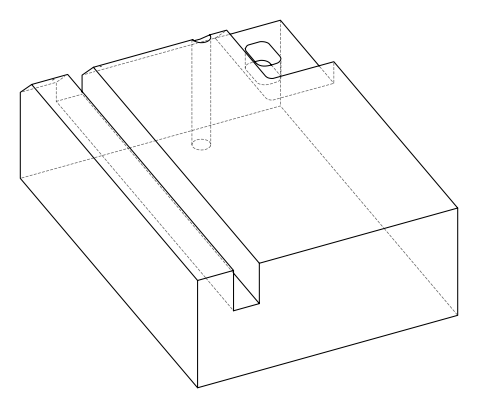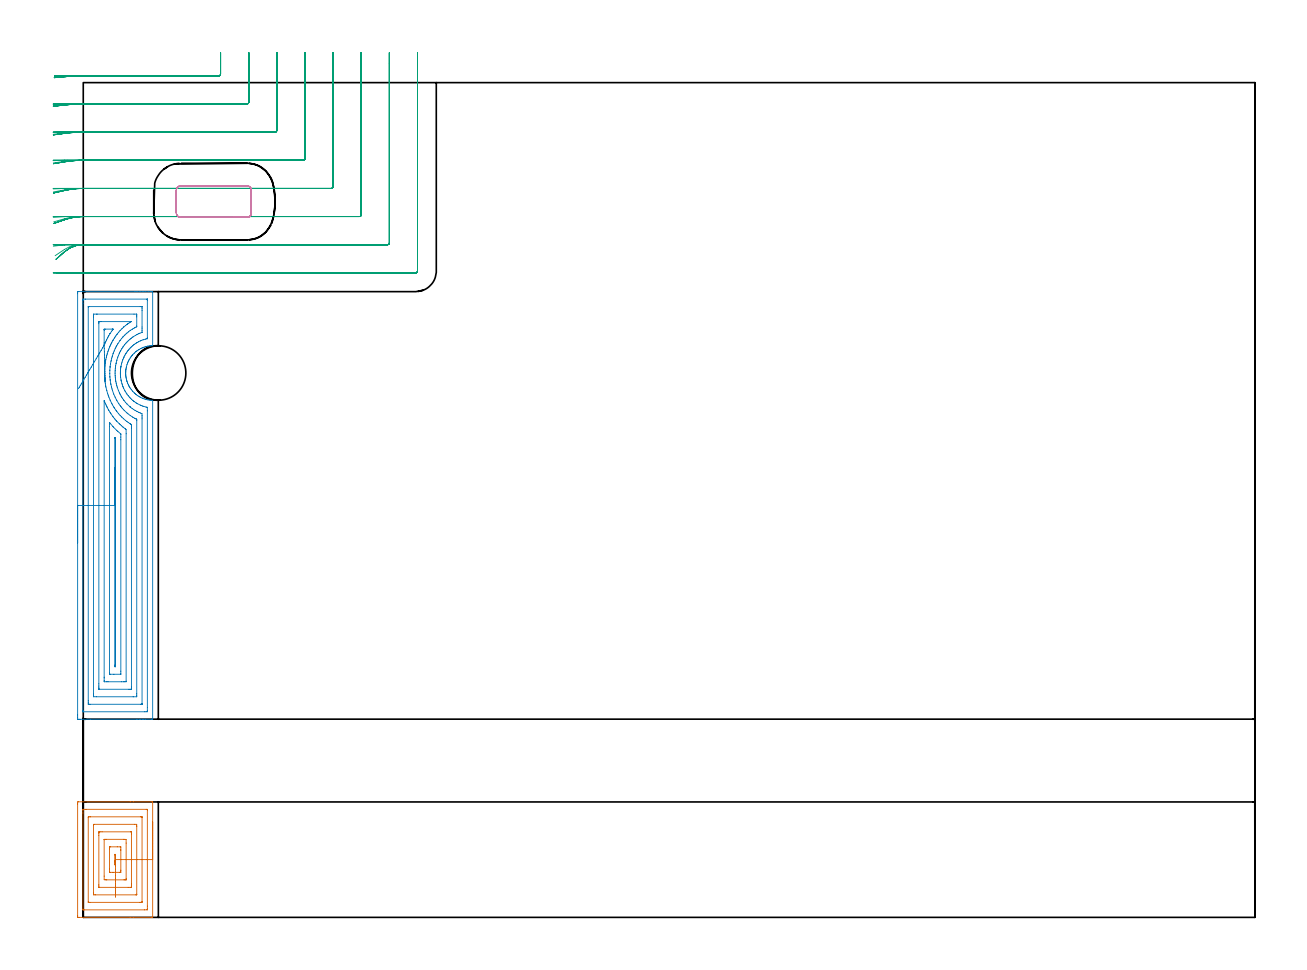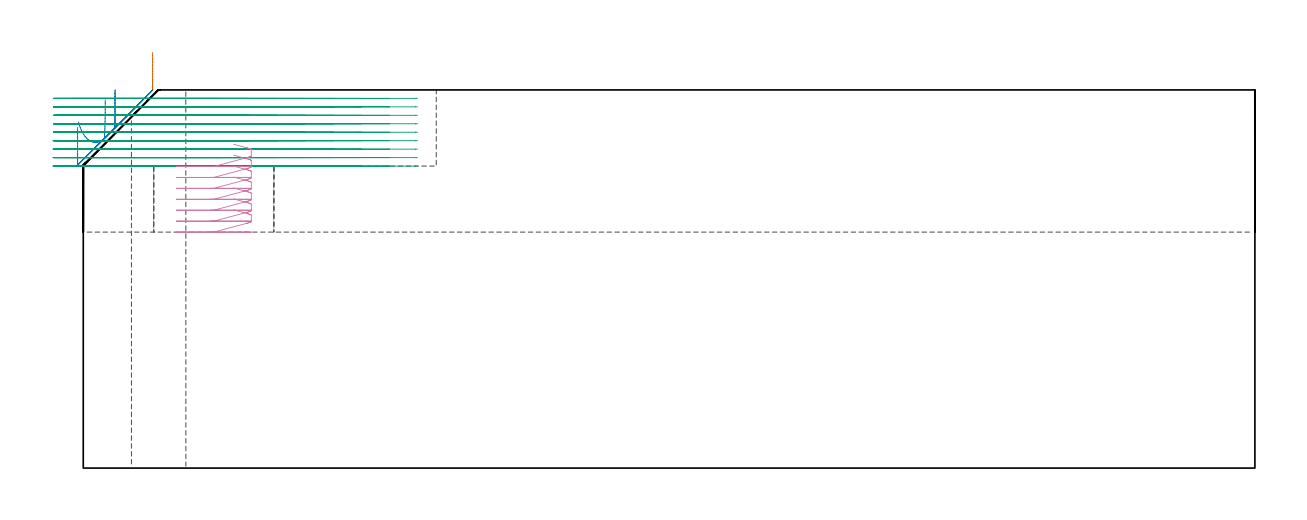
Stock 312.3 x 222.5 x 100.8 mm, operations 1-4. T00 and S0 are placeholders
(PLAN: 9 operations, 7 tool changes, 39.9 min)
(1 AREA_MILL | FG_CHAMFER_SURFACE | UGT0205_001 | 2.17 min | 7738 mm3)
(2 AREA_MILL_1 | FG_CHAMFER_SURFACE_1 | UGT0205_001 | 7.33 min | 25959 mm3)
(3 MILL_CORNER_NOTCH_RECTANGULAR | CORNER_NOTCH_RECTANGULAR | NXT0201_013 | Follow Part, ap 2.5, ae 75% | 16.52 min | 104700 mm3)
(4 MILL_RECTANGULAR_POCKET | POCKET_RECTANGULAR_STRAIGHT | NXT0201_011 | Follow Part, ap 3, ae 75% | 1.43 min | 10700 mm3)
(5 MILL_RECTANGULAR_SLOT | SLOT_RECTANGULAR | UGT0201_094 | Follow Part, ap 5, ae 75% | 11.44 min | 257325 mm3)
(6 SPOT_DRILL | STEP1HOLE | NXT0321_9005460120000 | 0.03 min | 1 mm3)
(7 DRILL_BLIND_HOLE_INTO_CENTER | STEP1HOLE | NXT0301_030 | 0.05 min | 220 mm3)
(8 GUN_DRILL_THROUGH_HOLE | STEP1HOLE | UGT0307_001 | 0.48 min | 1777 mm3)
(9 SPADE_DRILL_TO_ENLARGE_THROUGH_HOLE | STEP1HOLE | UGT0306_005 | 0.43 min | 14419 mm3)
(TOOL UGT0205_001 | Chamfer Mill 20 x 3 x 45 deg. | D20 FL50 Z2)
(TOOL NXT0201_013 | ENDMILL 10mm | D10 FL30 Z4)
(TOOL NXT0201_011 | ENDMILL 12mm [2P460-1200-NA 1630] | D12 FL38 Z6)
(TOOL UGT0201_094 | End mill 20 mm | D20 FL38 Z4)
(TOOL NXT0321_9005460120000 | NC Spot Drill, 142deg, 12mm, Carbide, Uncoated | D12 PA142 FL30 Z2)
(TOOL NXT0301_030 | Carbide Drill 5.9mm [860.1-0590-018A1-MM 2214] | D5.9 PA140 FL28 Z2)
(TOOL UGT0307_001 | Gun Drill 5 mm | D5 PA130 FL24 Z1)
(TOOL UGT0306_005 | Spade Drill 14.5mm | D14.5 PA132 FL10 Z2)
(OP 1 AREA_MILL)
G17 G21 G94 G90
T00 M6
G54
G17 G0 G90 X18.5 Y25.4 S1061 M3
G43 Z110.8 H0
G94 G1 Y25.362 Z109.928 F250.
Y25.248 Z109.063
Y25.059 Z108.212
Y24.797 Z107.38
Y24.463 Z106.574
Y24.06 Z105.8
Y23.591 Z105.064
Y23.06 Z104.372
Y22.471 Z103.729
Y21.828 Z103.139
Y21.136 Z102.608
Y20.4 Z102.14
Y19.626 Z101.737
Y18.82 Z101.403
Y17.988 Z101.141
Y17.136 Z100.952
Y16.272 Z100.838
Y15.4 Z100.8
Y0.01
X18.33 Y0. Z100.63
X13.414 Z95.714
X12.52 Z94.814
X-1.114 Z81.181
X-1.334 Y0.001 Z80.961
X-1.491 Y0.01 Z80.805
X-1.498 Y0.163 Z80.798
X-1.5 Y0.435 Z80.8
Y30.095
X-1.498 Y30.365 Z80.802
X-1.49 Y30.795 Z80.805
X-1.322 Y30.799 Z80.973
X12.52 Y30.8 Z94.814
X13.404 Z95.704
X18.328 Z100.628
X18.5 Y30.79 Z100.8
Y15.4
X17.086 Z99.386
Y2.979
X17.084 Y2.196 Z99.384
X17.083 Y2.102 Z99.383
X17.079 Y2.012 Z99.379
X16.988 Y2.009 Z99.288
X16.292 Y2. Z98.592
X0.211 Z82.511
X0.012 Y2.003 Z82.312
X-0.053 Y2.006 Z82.247
X-0.072 Y2.009 Z82.228
X-0.079 Y2.036 Z82.221
X-0.083 Y2.099 Z82.217
X-0.085 Y2.196 Z82.215
X-0.086 Y27.821 Z82.214
X-0.084 Y28.604 Z82.216
X-0.083 Y28.698 Z82.217
X-0.079 Y28.788 Z82.221
X0.012 Y28.791 Z82.312
X0.708 Y28.799 Z83.008
X16.789 Y28.8 Z99.089
X16.988 Y28.797 Z99.288
X17.053 Y28.794 Z99.353
X17.073 Y28.791 Z99.373
X17.079 Y28.763 Z99.379
X17.083 Y28.701 Z99.383
X17.085 Y28.604 Z99.385
X17.086 Y15.4 Z99.386
X15.671 Z97.971
Y4.218
X15.668 Y4.095 Z97.968
X15.665 Y4.02 Z97.965
X15.624 Y4.01 Z97.924
X15.201 Y4.001 Z97.501
X15.156 Y4. Z97.456
X1.755 Z84.055
X1.386 Y4.007 Z83.686
X1.343 Y4.01 Z83.643
X1.335 Y4.033 Z83.635
X1.331 Y4.079 Z83.631
X1.329 Y4.125 Z83.629
Y26.582
X1.332 Y26.705 Z83.632
X1.335 Y26.78 Z83.635
X1.376 Y26.79 Z83.676
X1.799 Y26.799 Z84.099
X1.844 Y26.8 Z84.144
X15.245 Z97.545
X15.615 Y26.793 Z97.915
X15.657 Y26.79 Z97.957
X15.665 Y26.767 Z97.965
X15.669 Y26.721 Z97.969
X15.671 Y26.675 Z97.971
Y15.4
X14.257 Z96.557
Y6.182
X14.256 Y6.078 Z96.556
X14.254 Y6.027 Z96.554
X14.251 Y6.01 Z96.551
X14.222 Y6.006 Z96.522
X14.019 Y6.001 Z96.319
X3.298 Y6. Z85.598
X2.86 Y6.006 Z85.16
X2.761 Y6.01 Z85.061
X2.75 Y6.175 Z85.05
X2.743 Y6.548 Z85.043
Y6.597
Y24.618
X2.744 Y24.722 Z85.044
X2.746 Y24.773 Z85.046
X2.749 Y24.79 Z85.049
X2.778 Y24.794 Z85.078
X2.981 Y24.799 Z85.281
X13.702 Y24.8 Z96.002
X14.14 Y24.794 Z96.44
X14.239 Y24.79 Z96.539
X14.25 Y24.625 Z96.55
X14.257 Y24.253 Z96.557
Y24.203
Y15.4
X12.843 Z95.143
Y8.92
X12.84 Y8.358 Z95.14
X12.837 Y8.046 Z95.137
X12.832 Y8.01 Z95.132
X12.792 Y8.006 Z95.092
X12.702 Y8.002 Z95.002
X12.52 Y8.001 Z94.82
X11.99 Y8. Z94.29
X4.359 Z86.659
X4.262 Y8.002 Z86.562
X4.198 Y8.006 Z86.498
X4.166 Y8.01 Z86.466
X4.164 Y8.041 Z86.464
X4.159 Y8.358 Z86.459
X4.157 Y8.675 Z86.457
Y21.88
X4.16 Y22.442 Z86.46
X4.163 Y22.754 Z86.463
X4.168 Y22.79 Z86.468
X4.208 Y22.794 Z86.508
X4.298 Y22.798 Z86.598
X4.48 Y22.799 Z86.78
X5.01 Y22.8 Z87.31
X12.641 Z94.941
X12.738 Y22.798 Z95.038
X12.802 Y22.794 Z95.102
X12.834 Y22.79 Z95.134
X12.836 Y22.759 Z95.136
X12.841 Y22.442 Z95.141
X12.843 Y22.125 Z95.143
Y15.4
X11.429 Z93.729
Y10.314
X11.428 Y10.118 Z93.728
X11.427 Y10.033 Z93.727
X11.425 Y10.013 Z93.725
X11.424 Y10.01 Z93.724
X11.374 Y10.007 Z93.674
X11.214 Y10.002 Z93.514
X10.974 Y10. Z93.274
X10.854 Z93.154
X6.266 Y10.001 Z88.566
X6.146 Y10.003 Z88.446
X5.907 Y10.01 Z88.207
X5.578 Y10.03 Z87.878
X5.571 Y10.999 Z87.871
X5.572 Y20.682 Z87.872
X5.573 Y20.767 Z87.873
X5.575 Y20.787 Z87.875
X5.576 Y20.79 Z87.876
X5.626 Y20.793 Z87.926
X5.786 Y20.798 Z88.086
X6.026 Y20.8 Z88.326
X6.146 Z88.446
X10.734 Y20.799 Z93.034
X10.854 Y20.797 Z93.154
X11.094 Y20.79 Z93.394
X11.422 Y20.77 Z93.722
X11.429 Y19.801 Z93.729
Y15.4
X10.015 Z92.315
X10.014 Y12.588 Z92.314
X10.012 Y12.415 Z92.312
X10.008 Y12.072 Z92.308
X10.002 Y12.009 Z92.302
X9.984 Y12.006 Z92.284
X9.936 Y12.003 Z92.236
X9.84 Y12.001 Z92.14
X9.717 Y12. Z92.017
X7.93 Z90.23
X7.16 Y12.005 Z89.46
X7.028 Y12.009 Z89.328
X6.992 Y12.028 Z89.292
X6.99 Y12.046 Z89.29
X6.986 Y12.759 Z89.286
X6.985 Y12.931 Z89.285
X6.986 Y18.212 Z89.286
X6.987 Y18.385 Z89.287
X6.992 Y18.728 Z89.292
X6.998 Y18.791 Z89.298
X7.016 Y18.794 Z89.316
X7.064 Y18.797 Z89.364
X7.16 Y18.799 Z89.46
X7.283 Y18.8 Z89.583
X9.07 Z91.37
X9.84 Y18.795 Z92.14
X9.972 Y18.791 Z92.272
X10.008 Y18.772 Z92.308
X10.01 Y18.754 Z92.31
X10.014 Y18.041 Z92.314
Y17.869
X10.015 Y15.4 Z92.315
X8.6 Z90.9
Y14.322
Y14.149
X8.598 Y14.065 Z90.898
X8.596 Y14.024 Z90.896
X8.594 Y14.011 Z90.894
X8.575 Y14.006 Z90.875
X8.41 Y14.01 Z90.71
X8.406 Y14.173 Z90.706
X8.402 Y14.52 Z90.702
X8.4 Y14.861 Z90.7
Y15.059
Y16.651
X8.401 Y16.735 Z90.701
X8.404 Y16.776 Z90.704
X8.406 Y16.789 Z90.706
X8.425 Y16.794 Z90.725
X8.59 Y16.79 Z90.89
X8.594 Y16.627 Z90.894
X8.598 Y16.28 Z90.898
X8.6 Y15.939 Z90.9
Y15.741
Y15.4
Y14.528 Z90.938
Y13.664 Z91.052
Y12.812 Z91.241
Y11.98 Z91.503
Y11.174 Z91.837
Y10.4 Z92.24
Y9.664 Z92.709
Y8.972 Z93.24
Y8.329 Z93.829
Y7.74 Z94.472
Y7.208 Z95.165
Y6.74 Z95.9
Y6.337 Z96.674
Y6.003 Z97.48
Y5.741 Z98.312
Y5.552 Z99.164
Y5.438 Z100.029
Y5.4 Z100.9
G0 Z110.8
M5
M2
(OP 2 AREA_MILL_1)
G17 G21 G94 G90
T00 M6
G54
G17 G0 G90 X-1.5 Y99.8 S1061 M3
G43 Z110.8 H0
Z90.8
G94 G1 Y99.838 Z89.928 F250.
Y99.952 Z89.064
Y100.141 Z88.212
Y100.403 Z87.38
Y100.737 Z86.574
Y101.14 Z85.8
Y101.608 Z85.064
Y102.139 Z84.372
Y102.729 Z83.729
Y103.372 Z83.14
Y104.064 Z82.608
Y104.8 Z82.14
Y105.574 Z81.737
Y106.38 Z81.403
Y107.212 Z81.141
Y108.063 Z80.952
Y108.928 Z80.838
Y109.8 Z80.8
Y166.244
X-1.497 Y166.521 Z80.802
X-1.491 Y166.79 Z80.805
X-1.216 Y166.8 Z81.08
X13.749 Z96.044
X14.307 Z96.601
X14.977 Z97.275
X15.201 Z97.498
X15.871 Z98.168
X16.094 Z98.391
X16.541 Z98.84
X17.434 Z99.733
X17.881 Z100.18
X18.191 Z100.489
X18.459 Y166.793 Z100.752
X18.497 Y166.79 Z100.789
X18.5 Y166.689 Z100.8
Y152.467
X18.496 Y152.409 Z100.79
X18.476 Y152.404 Z100.77
X18.273 Y152.385 Z100.571
X18.004 Y152.368 Z100.302
X17.881 Y152.353 Z100.179
X17.561 Y152.317 Z99.858
X17.152 Y152.244 Z99.451
X17.114 Y152.238 Z99.413
X16.671 Y152.131 Z98.969
X16.223 Y151.993 Z98.521
X16.094 Y151.945 Z98.39
X15.781 Y151.83 Z98.08
X15.681 Y151.788 Z97.98
X15.356 Y151.629 Z97.656
X15.283 Y151.593 Z97.582
X14.893 Y151.38 Z97.189
X14.754 Y151.291 Z97.048
X14.503 Y151.133 Z96.803
X14.307 Y150.994 Z96.603
X14.165 Y150.895 Z96.463
X14.127 Y150.865 Z96.426
X14.003 Y150.764 Z96.301
X13.589 Y150.393 Z95.889
X13.194 Y150.001 Z95.493
X13.146 Y149.948 Z95.445
X13.113 Y149.912 Z95.412
X13.071 Y149.859 Z95.37
X12.908 Y149.652 Z95.206
X12.818 Y149.537 Z95.114
X12.801 Y149.516 Z95.098
X12.685 Y149.356 Z94.984
X12.507 Y149.108 Z94.807
X12.276 Y148.729 Z94.574
X12.224 Y148.644 Z94.522
X12.135 Y148.467 Z94.432
X12.007 Y148.215 Z94.306
X11.928 Y148.032 Z94.228
X11.817 Y147.771 Z94.115
X11.654 Y147.321 Z93.952
X11.53 Y146.876 Z93.826
X11.489 Y146.689 Z93.784
X11.431 Y146.428 Z93.726
X11.382 Y146.133 Z93.677
X11.378 Y146.109 Z93.673
X11.335 Y145.79 Z93.633
X11.326 Y145.649 Z93.624
X11.32 Y145.535 Z93.615
X11.317 Y145.421 Z93.607
X11.316 Y145.377 Z93.604
X11.313 Y145.32 Z93.603
X11.312 Y145.272 Z93.599
X11.303 Y145.087 Z93.597
X11.308 Y144.938 Z93.598
X11.312 Y144.793 Z93.608
X11.316 Y144.699 Z93.614
X11.318 Y144.641 Z93.618
X11.329 Y144.48 Z93.629
X11.334 Y144.41 Z93.634
X11.379 Y144.078 Z93.676
X11.388 Y144.022 Z93.685
X11.434 Y143.748 Z93.732
X11.536 Y143.299 Z93.832
X11.585 Y143.133 Z93.879
X11.627 Y142.98 Z93.924
X11.662 Y142.854 Z93.961
X11.827 Y142.405 Z94.125
X12.015 Y141.961 Z94.314
X12.117 Y141.754 Z94.415
X12.16 Y141.67 Z94.46
X12.223 Y141.552 Z94.523
X12.346 Y141.356 Z94.645
X12.524 Y141.068 Z94.823
X12.637 Y140.911 Z94.935
X12.808 Y140.672 Z95.108
X13.113 Y140.289 Z95.412
X13.217 Y140.174 Z95.516
X13.602 Y139.795 Z95.9
X13.796 Y139.62 Z96.096
X14.002 Y139.436 Z96.302
X14.195 Y139.281 Z96.494
X14.539 Y139.042 Z96.838
X14.892 Y138.82 Z97.19
X15.134 Y138.689 Z97.434
X15.31 Y138.594 Z97.61
X15.736 Y138.388 Z98.036
X15.781 Y138.369 Z98.081
X16.223 Y138.207 Z98.522
X16.671 Y138.069 Z98.969
X16.988 Y137.993 Z99.285
X17.114 Y137.962 Z99.412
X17.562 Y137.883 Z99.856
X18.004 Y137.832 Z100.302
X18.5 Y137.8 Z100.8
Y52.911
X18.497 Y52.81 Z100.789
X18.457 Y52.801 Z100.749
X18.453 Z100.745
X18.191 Y52.8 Z100.489
X16.54 Z98.839
X16.094 Z98.391
X15.871 Z98.168
X15.201 Z97.498
X14.978 Z97.275
X14.307 Z96.601
X1.883 Z84.18
X-0.881 Z81.416
X-1.115 Z81.182
X-1.437 Y52.802 Z80.86
X-1.491 Y52.806 Z80.805
X-1.497 Y53.355 Z80.803
X-1.5 Y53.971 Z80.8
Y109.8
X-0.086 Z82.214
Y163.676
X-0.085 Y164.467 Z82.215
X-0.083 Y164.562 Z82.217
X-0.079 Y164.661 Z82.221
X-0.065 Y164.79 Z82.235
X0.012 Y164.792 Z82.312
X0.572 Y164.799 Z82.872
X16.988 Z99.288
X17.035 Y164.797 Z99.335
X17.064 Y164.794 Z99.364
X17.075 Y164.791 Z99.375
X17.079 Y164.759 Z99.379
X17.084 Y164.564 Z99.384
X17.085 Y164.467 Z99.385
X17.086 Y154.591 Z99.386
X17.084 Y154.493 Z99.384
X17.08 Y154.299 Z99.38
X17.078 Y154.255 Z99.378
X17.069 Y154.252 Z99.369
X17.044 Y154.243 Z99.344
X16.988 Y154.228 Z99.288
X16.642 Y154.143 Z98.942
X16.094 Y153.992 Z98.394
X15.946 Y153.948 Z98.246
X15.521 Y153.8 Z97.821
X15.295 Y153.706 Z97.595
X15.201 Y153.662 Z97.501
X14.7 Y153.409 Z97.
X14.307 Y153.191 Z96.607
X14.133 Y153.085 Z96.433
X13.861 Y152.911 Z96.161
X13.602 Y152.723 Z95.902
X13.414 Y152.581 Z95.714
X13.112 Y152.322 Z95.412
X12.775 Y152.022 Z95.075
X12.646 Y151.897 Z94.946
X12.52 Y151.768 Z94.82
X12.212 Y151.44 Z94.512
X11.963 Y151.133 Z94.263
X11.818 Y150.943 Z94.118
X11.627 Y150.68 Z93.927
X11.45 Y150.421 Z93.75
X11.339 Y150.244 Z93.639
X11.113 Y149.867 Z93.413
X10.847 Y149.356 Z93.147
X10.825 Y149.31 Z93.125
X10.81 Y149.279 Z93.11
X10.734 Y149.099 Z93.034
X10.552 Y148.647 Z92.852
X10.487 Y148.467 Z92.787
X10.325 Y147.984 Z92.625
X10.211 Y147.578 Z92.511
X10.06 Y146.908 Z92.36
X10.037 Y146.787 Z92.337
X10.021 Y146.689 Z92.321
X9.999 Y146.531 Z92.299
X9.955 Y146.189 Z92.255
X9.918 Y145.8 Z92.218
X9.913 Y145.727 Z92.213
X9.899 Y145.33 Z92.199
X9.892 Y144.911 Z92.192
X9.893 Y144.859 Z92.193
X9.918 Y144.432 Z92.218
X9.951 Y144.022 Z92.251
X9.958 Y143.964 Z92.258
X10.071 Y143.248 Z92.371
X10.091 Y143.133 Z92.391
X10.121 Y142.994 Z92.421
X10.164 Y142.811 Z92.464
X10.318 Y142.244 Z92.618
X10.4 Y141.973 Z92.7
X10.555 Y141.533 Z92.855
X10.627 Y141.356 Z92.927
X10.734 Y141.108 Z93.034
X11.04 Y140.467 Z93.34
X11.147 Y140.27 Z93.447
X11.472 Y139.732 Z93.772
X11.579 Y139.578 Z93.879
X11.627 Y139.513 Z93.927
X11.983 Y139.046 Z94.283
X12.274 Y138.689 Z94.574
X12.52 Y138.435 Z94.82
X12.839 Y138.122 Z95.139
X13.194 Y137.8 Z95.494
X13.414 Y137.62 Z95.714
X13.575 Y137.494 Z95.875
X14.066 Y137.151 Z96.366
X14.307 Y137.005 Z96.607
X14.468 Y136.911 Z96.768
X15.201 Y136.543 Z97.501
X15.446 Y136.436 Z97.746
X15.824 Y136.291 Z98.124
X16.094 Y136.21 Z98.394
X16.748 Y136.022 Z99.048
X16.988 Y135.97 Z99.288
X17.056 Y135.954 Z99.356
X17.08 Y135.935 Z99.38
X17.082 Y135.928 Z99.382
X17.086 Y135.133 Z99.386
Y135.036
Y55.924
X17.085 Y55.133 Z99.385
X17.083 Y55.038 Z99.383
X17.079 Y54.939 Z99.379
X17.065 Y54.81 Z99.365
X16.988 Y54.808 Z99.288
X16.428 Y54.801 Z98.728
X0.012 Z82.312
X-0.035 Y54.803 Z82.265
X-0.064 Y54.806 Z82.236
X-0.075 Y54.808 Z82.225
X-0.079 Y54.841 Z82.221
X-0.084 Y55.036 Z82.216
X-0.085 Y55.133 Z82.215
X-0.086 Y109.8 Z82.214
X1.328 Z83.628
X1.329 Y162.689 Z83.629
X1.33 Y162.747 Z83.63
X1.332 Y162.775 Z83.632
X1.334 Y162.783 Z83.634
X1.354 Y162.79 Z83.654
X1.576 Y162.797 Z83.876
X1.688 Y162.8 Z83.988
X15.201 Y162.799 Z97.501
X15.312 Y162.798 Z97.612
X15.536 Y162.792 Z97.836
X15.665 Y162.787 Z97.965
X15.667 Y162.755 Z97.967
X15.669 Y162.689 Z97.969
X15.671 Y162.221 Z97.971
X15.672 Y161.8 Z97.972
Y157.356
X15.671 Y156.887 Z97.971
X15.67 Y156.467 Z97.97
X15.667 Y156.003 Z97.967
X15.665 Y155.938 Z97.965
X15.623 Y155.912 Z97.923
X15.078 Y155.699 Z97.378
X14.783 Y155.578 Z97.083
X14.466 Y155.42 Z96.766
X14.307 Y155.336 Z96.607
X13.887 Y155.107 Z96.187
X13.414 Y154.821 Z95.714
X13.332 Y154.77 Z95.632
X13.211 Y154.689 Z95.511
X12.815 Y154.396 Z95.115
X12.52 Y154.155 Z94.82
X12.329 Y153.991 Z94.629
X12.115 Y153.8 Z94.415
X11.868 Y153.561 Z94.168
X11.627 Y153.319 Z93.927
X11.428 Y153.109 Z93.728
X11.253 Y152.911 Z93.553
X11.023 Y152.623 Z93.323
X10.734 Y152.246 Z93.034
X10.639 Y152.116 Z92.939
X10.575 Y152.022 Z92.875
X10.287 Y151.578 Z92.587
X10.017 Y151.133 Z92.317
X9.954 Y151.02 Z92.254
X9.84 Y150.801 Z92.14
X9.658 Y150.426 Z91.958
X9.577 Y150.244 Z91.877
X9.392 Y149.802 Z91.692
X9.22 Y149.356 Z91.52
X8.947 Y148.518 Z91.247
X8.935 Y148.478 Z91.235
X8.932 Y148.467 Z91.232
X8.768 Y147.755 Z91.068
X8.73 Y147.578 Z91.03
X8.626 Y147.007 Z90.926
X8.582 Y146.689 Z90.882
X8.532 Y146.212 Z90.832
X8.503 Y145.8 Z90.803
X8.485 Y145.371 Z90.785
X8.481 Y144.911 Z90.781
X8.499 Y144.468 Z90.799
X8.529 Y144.022 Z90.829
X8.586 Y143.492 Z90.886
X8.64 Y143.133 Z90.94
X8.689 Y142.823 Z90.989
X8.768 Y142.423 Z91.068
X8.81 Y142.244 Z91.11
X8.947 Y141.698 Z91.247
X9.045 Y141.356 Z91.345
X9.088 Y141.215 Z91.388
X9.361 Y140.467 Z91.661
X9.672 Y139.745 Z91.972
X9.752 Y139.578 Z92.052
X9.84 Y139.4 Z92.14
X10.091 Y138.94 Z92.391
X10.244 Y138.689 Z92.544
X10.432 Y138.389 Z92.732
X10.734 Y137.96 Z93.034
X10.851 Y137.8 Z93.151
X11.247 Y137.289 Z93.547
X11.589 Y136.911 Z93.889
X11.627 Y136.873 Z93.927
X12.453 Y136.089 Z94.753
X12.52 Y136.033 Z94.82
X12.533 Y136.022 Z94.833
X13.03 Y135.646 Z95.33
X13.414 Y135.385 Z95.714
X13.812 Y135.133 Z96.112
X14.307 Y134.874 Z96.607
X14.844 Y134.599 Z97.144
X15.201 Y134.445 Z97.501
X15.664 Y134.244 Z97.964
X15.669 Y133.779 Z97.969
X15.671 Y133.356 Z97.971
Y132.887
Y56.911
X15.67 Y56.853 Z97.97
X15.668 Y56.825 Z97.968
X15.666 Y56.817 Z97.966
X15.646 Y56.81 Z97.946
X15.424 Y56.803 Z97.724
X15.312 Y56.8 Z97.612
X1.799 Z84.099
X1.688 Y56.802 Z83.988
X1.465 Y56.808 Z83.765
X1.335 Y56.813 Z83.635
X1.333 Y56.845 Z83.633
X1.331 Y56.911 Z83.631
X1.329 Y57.379 Z83.629
Y57.8
X1.328 Y109.8 Z83.628
X2.743 Z85.043
Y160.022
X2.744 Y160.442 Z85.044
X2.747 Y160.651 Z85.047
X2.75 Y160.755 Z85.05
X2.758 Y160.79 Z85.058
X2.809 Y160.795 Z85.109
X3.586 Y160.8 Z85.886
X3.698 Z85.998
X13.526 Z95.826
X14.21 Y160.791 Z96.51
X14.246 Y160.79 Z96.546
X14.25 Y160.755 Z96.55
X14.253 Y160.658 Z96.553
X14.256 Y160.463 Z96.556
X14.257 Y160.072 Z96.557
X14.256 Y157.615 Z96.556
X14.254 Y157.51 Z96.554
X14.25 Y157.46 Z96.55
X14.246 Y157.444 Z96.546
X14.23 Y157.432 Z96.53
X14.089 Y157.356 Z96.389
X13.649 Y157.121 Z95.949
X13.414 Y156.991 Z95.714
X13.085 Y156.794 Z95.385
X12.56 Y156.467 Z94.86
X12.537 Y156.45 Z94.837
X12.52 Y156.438 Z94.82
X12.031 Y156.065 Z94.331
X11.627 Y155.731 Z93.927
X11.544 Y155.66 Z93.844
X11.452 Y155.578 Z93.752
X11.087 Y155.226 Z93.387
X10.734 Y154.877 Z93.034
X10.641 Y154.781 Z92.941
X10.556 Y154.689 Z92.856
X10.23 Y154.301 Z92.53
X9.836 Y153.804 Z92.136
X9.812 Y153.772 Z92.112
X9.233 Y152.911 Z91.533
X9.123 Y152.736 Z91.423
X8.947 Y152.441 Z91.247
X8.798 Y152.17 Z91.098
X8.721 Y152.022 Z91.021
X8.501 Y151.577 Z90.801
X8.304 Y151.133 Z90.604
X8.23 Y150.958 Z90.53
X8.053 Y150.524 Z90.353
X7.977 Y150.321 Z90.277
X7.95 Y150.244 Z90.25
X7.76 Y149.647 Z90.06
X7.669 Y149.356 Z89.969
X7.563 Y148.955 Z89.863
X7.446 Y148.467 Z89.746
X7.393 Y148.235 Z89.693
X7.267 Y147.578 Z89.567
X7.252 Y147.486 Z89.552
X7.16 Y146.823 Z89.46
X7.147 Y146.701 Z89.447
X7.146 Y146.689 Z89.446
X7.086 Y145.873 Z89.386
X7.083 Y145.8 Z89.383
X7.065 Y145.005 Z89.365
X7.067 Y144.911 Z89.367
X7.1 Y144.082 Z89.4
X7.104 Y144.022 Z89.404
X7.16 Y143.389 Z89.46
X7.189 Y143.133 Z89.489
X7.194 Y143.1 Z89.494
X7.335 Y142.244 Z89.635
X7.379 Y142.027 Z89.679
X7.535 Y141.356 Z89.835
X7.667 Y140.851 Z89.967
X7.779 Y140.467 Z90.079
X8.053 Y139.671 Z90.353
X8.087 Y139.578 Z90.387
X8.108 Y139.523 Z90.408
X8.477 Y138.689 Z90.777
X8.886 Y137.86 Z91.186
X8.919 Y137.8 Z91.219
X8.947 Y137.753 Z91.247
X9.477 Y136.911 Z91.777
X9.84 Y136.406 Z92.14
X10.005 Y136.186 Z92.305
X10.133 Y136.022 Z92.433
X10.403 Y135.696 Z92.703
X10.734 Y135.328 Z93.034
X10.927 Y135.133 Z93.227
X11.627 Y134.476 Z93.927
X11.897 Y134.244 Z94.197
X12.52 Y133.773 Z94.82
X13.154 Y133.356 Z95.454
X13.414 Y133.209 Z95.714
X13.745 Y133.026 Z96.045
X14.053 Y132.869 Z96.353
X14.131 Y132.829 Z96.431
X14.209 Y132.785 Z96.509
X14.244 Y132.764 Z96.544
X14.25 Y132.746 Z96.55
X14.253 Y132.702 Z96.553
X14.257 Y132.517 Z96.557
Y132.467
Y59.578
X14.256 Y59.158 Z96.556
X14.253 Y58.948 Z96.553
X14.25 Y58.845 Z96.55
X14.242 Y58.81 Z96.542
X14.191 Y58.805 Z96.491
X13.414 Y58.8 Z95.714
X13.302 Z95.602
X3.474 Z85.774
X2.79 Y58.809 Z85.09
X2.754 Y58.81 Z85.054
X2.75 Y58.845 Z85.05
X2.747 Y58.942 Z85.047
X2.744 Y59.137 Z85.044
X2.743 Y59.528 Z85.043
Y109.8
X4.157 Z86.457
Y158.244
X4.158 Y158.564 Z86.458
X4.16 Y158.672 Z86.46
X4.164 Y158.756 Z86.464
X4.171 Y158.79 Z86.471
X4.201 Y158.792 Z86.501
X4.48 Y158.797 Z86.78
X4.815 Y158.8 Z87.115
X12.615 Y158.799 Z94.915
X12.686 Y158.797 Z94.986
X12.748 Y158.792 Z95.048
X12.756 Y158.791 Z95.056
X12.743 Y158.78 Z95.043
X12.641 Y158.712 Z94.941
X12.281 Y158.482 Z94.581
X11.917 Y158.244 Z94.217
X11.749 Y158.123 Z94.049
X11.627 Y158.03 Z93.927
X11.248 Y157.733 Z93.548
X10.791 Y157.356 Z93.091
X10.761 Y157.328 Z93.061
X10.734 Y157.303 Z93.034
X10.305 Y156.893 Z92.605
X9.871 Y156.467 Z92.171
X9.856 Y156.451 Z92.156
X9.84 Y156.434 Z92.14
X9.441 Y155.974 Z91.741
X9.115 Y155.578 Z91.415
X9.041 Y155.484 Z91.341
X8.947 Y155.357 Z91.247
X8.668 Y154.966 Z90.968
X8.475 Y154.689 Z90.775
X8.307 Y154.436 Z90.607
X8.053 Y154.046 Z90.353
X7.959 Y153.893 Z90.259
X7.905 Y153.8 Z90.205
X7.643 Y153.319 Z89.943
X7.434 Y152.911 Z89.734
X7.345 Y152.727 Z89.645
X7.16 Y152.328 Z89.46
X7.067 Y152.114 Z89.367
X7.029 Y152.022 Z89.329
X6.816 Y151.476 Z89.116
X6.686 Y151.133 Z88.986
X6.582 Y150.819 Z88.882
X6.397 Y150.244 Z88.697
X6.367 Y150.144 Z88.667
X6.266 Y149.785 Z88.566
X6.181 Y149.441 Z88.481
X6.161 Y149.356 Z88.461
X6.02 Y148.712 Z88.32
X5.972 Y148.467 Z88.272
X5.88 Y147.962 Z88.18
X5.827 Y147.578 Z88.127
X5.775 Y147.178 Z88.075
X5.73 Y146.689 Z88.03
X5.704 Y146.359 Z88.004
X5.671 Y145.8 Z87.971
X5.663 Y145.511 Z87.963
X5.653 Y144.911 Z87.953
X5.662 Y144.623 Z87.962
X5.69 Y144.022 Z87.99
X5.713 Y143.684 Z88.013
X5.764 Y143.133 Z88.064
X5.815 Y142.694 Z88.115
X5.886 Y142.244 Z88.186
X5.988 Y141.633 Z88.288
X6.047 Y141.356 Z88.347
X6.248 Y140.485 Z88.548
X6.253 Y140.467 Z88.553
X6.266 Y140.416 Z88.566
X6.512 Y139.578 Z88.812
X6.639 Y139.207 Z88.939
X6.827 Y138.689 Z89.127
X7.16 Y137.884 Z89.46
X7.196 Y137.8 Z89.496
X7.224 Y137.736 Z89.524
X7.636 Y136.911 Z89.936
X7.776 Y136.636 Z90.076
X8.053 Y136.161 Z90.353
X8.138 Y136.022 Z90.438
X8.276 Y135.801 Z90.576
X8.739 Y135.133 Z91.039
X8.947 Y134.852 Z91.247
X9.428 Y134.244 Z91.728
X9.84 Y133.777 Z92.14
X10.266 Y133.356 Z92.566
X10.734 Y132.915 Z93.034
X11.249 Y132.467 Z93.549
X11.627 Y132.181 Z93.927
X11.973 Y131.928 Z94.273
X12.493 Y131.578 Z94.793
X12.52 Y131.56 Z94.82
X12.573 Y131.526 Z94.873
X12.774 Y131.404 Z95.074
X12.812 Y131.377 Z95.112
X12.837 Y131.357 Z95.137
X12.838 Y131.34 Z95.138
X12.841 Y131.259 Z95.141
X12.843 Y130.689 Z95.143
Y130.368
Y61.355
X12.842 Y61.036 Z95.142
X12.84 Y60.928 Z95.14
X12.836 Y60.844 Z95.136
X12.829 Y60.81 Z95.129
X12.799 Y60.808 Z95.099
X12.52 Y60.803 Z94.82
X12.185 Y60.8 Z94.485
X4.293 Y60.801 Z86.593
X4.226 Y60.802 Z86.526
X4.188 Y60.806 Z86.488
X4.171 Y60.809 Z86.471
X4.164 Y60.823 Z86.464
X4.161 Y61.035 Z86.461
X4.158 Y61.355 Z86.458
X4.157 Y61.676 Z86.457
Y62.244
Y109.8
X5.571 Z87.871
Y137.603
X5.576 Y137.712 Z87.876
X5.586 Y137.695 Z87.886
X5.611 Y137.645 Z87.911
X5.93 Y136.911 Z88.23
X6.077 Y136.582 Z88.377
X6.266 Y136.18 Z88.566
X6.343 Y136.022 Z88.643
X6.417 Y135.873 Z88.717
X6.673 Y135.384 Z88.973
X6.821 Y135.133 Z89.121
X7.16 Y134.579 Z89.46
X7.38 Y134.244 Z89.68
X7.844 Y133.564 Z90.144
X8. Y133.356 Z90.3
X8.053 Y133.288 Z90.353
X8.421 Y132.835 Z90.721
X8.733 Y132.467 Z91.033
X8.947 Y132.227 Z91.247
X9.599 Y131.578 Z91.899
X9.84 Y131.352 Z92.14
X10.191 Y131.038 Z92.491
X10.592 Y130.689 Z92.892
X10.671 Y130.627 Z92.971
X10.734 Y130.579 Z93.034
X11.179 Y130.246 Z93.479
X11.313 Y130.137 Z93.613
X11.422 Y130.004 Z93.722
X11.429 Y128.911 Z93.729
X11.428 Y62.96 Z93.728
X11.427 Y62.874 Z93.727
X11.425 Y62.832 Z93.725
X11.423 Y62.817 Z93.723
X11.402 Y62.81 Z93.702
X11.066 Y62.802 Z93.366
X10.734 Y62.801 Z93.034
X10.175 Y62.8 Z92.475
X6.601 Z88.901
X6.266 Y62.801 Z88.566
X5.704 Y62.804 Z88.004
X5.612 Y62.81 Z87.912
X5.578 Y62.829 Z87.878
X5.575 Y62.932 Z87.875
X5.573 Y63.133 Z87.873
X5.571 Y63.825 Z87.871
Y64.022
Y109.8
X6.985 Z89.285
Y130.862
X6.987 Y131.578 Z89.287
X6.988 Y131.748 Z89.288
X6.992 Y131.905 Z89.292
X7.16 Y131.72 Z89.46
X7.282 Y131.578 Z89.582
X7.876 Y130.865 Z90.176
X8.032 Y130.689 Z90.332
X8.947 Y129.781 Z91.247
X9.203 Y129.545 Z91.503
X9.938 Y128.911 Z92.238
X9.983 Y128.867 Z92.283
X10.008 Y128.84 Z92.308
X10.01 Y128.823 Z92.31
X10.013 Y128.739 Z92.313
X10.014 Y128.022 Z92.314
X10.015 Y127.307 Z92.315
Y65.626
X10.012 Y64.911 Z92.312
X10.01 Y64.826 Z92.31
X10.008 Y64.812 Z92.308
X9.988 Y64.807 Z92.288
X9.95 Y64.802 Z92.25
X8.165 Y64.8 Z90.465
X7.271 Y64.801 Z89.571
X7.16 Y64.804 Z89.46
X7.049 Y64.81 Z89.349
X6.992 Y64.816 Z89.292
X6.989 Y64.854 Z89.289
X6.987 Y64.911 Z89.287
X6.986 Y65.084 Z89.286
X6.985 Y109.8 Z89.285
X8.4 Z90.7
Y127.677
X8.401 Y127.778 Z90.701
X8.404 Y127.844 Z90.704
X8.407 Y127.88 Z90.707
X8.423 Y127.867 Z90.723
X8.498 Y127.803 Z90.798
X8.576 Y127.73 Z90.876
X8.594 Y127.706 Z90.894
X8.595 Y127.677 Z90.895
X8.599 Y127.479 Z90.899
X8.6 Y127.133 Z90.9
Y126.789
Y67.034
X8.599 Y66.933 Z90.899
X8.597 Y66.867 Z90.897
X8.594 Y66.819 Z90.894
X8.582 Y66.81 Z90.882
X8.5 Y66.809 Z90.8
X8.418 Y66.81 Z90.718
X8.406 Y66.82 Z90.706
X8.403 Y66.867 Z90.703
X8.401 Y66.933 Z90.701
X8.4 Y67.033 Z90.7
Y67.233
Y109.8
Y110.671 Z90.738
Y111.536 Z90.851
Y112.388 Z91.04
Y113.22 Z91.303
Y114.026 Z91.636
Y114.8 Z92.039
Y115.536 Z92.508
Y116.228 Z93.039
Y116.871 Z93.628
Y117.46 Z94.272
Y117.991 Z94.964
Y118.46 Z95.7
Y118.863 Z96.473
Y119.197 Z97.279
Y119.459 Z98.111
Y119.648 Z98.963
Y119.762 Z99.828
Y119.8 Z100.7
G0 X5.856 Y142.797 Z98.161
G1 Y142.81 Z97.288
X5.853 Y142.899 Z96.42
X5.849 Y143.063 Z95.564
X5.842 Y143.301 Z94.724
X5.833 Y143.611 Z93.909
X5.822 Y143.992 Z93.124
X5.809 Y144.439 Z92.375
X5.794 Y144.95 Z91.668
X5.778 Y145.52 Z91.008
X5.76 Y146.146 Z90.401
X5.741 Y146.822 Z89.85
X5.72 Y147.544 Z89.36
X5.698 Y148.305 Z88.935
X5.675 Y149.101 Z88.578
X5.651 Y149.925 Z88.292
X5.627 Y150.77 Z88.079
X5.602 Y151.631 Z87.94
X5.577 Y152.501 Z87.877
X5.575 Y152.57 Z87.875
X5.572 Y152.713 Z87.872
X5.571 Y152.911 Z87.871
Y153.195
Y156.467
X5.572 Y156.64 Z87.872
X5.573 Y156.726 Z87.873
X5.575 Y156.768 Z87.875
X5.577 Y156.783 Z87.877
X5.597 Y156.79 Z87.897
X5.934 Y156.798 Z88.234
X7.718 Y156.8 Z90.018
X7.819 Y156.799 Z90.119
X7.892 Y156.795 Z90.192
X7.935 Y156.79 Z90.235
X7.944 Y156.786 Z90.244
X7.936 Y156.774 Z90.236
X7.898 Y156.714 Z90.198
X7.86 Y156.659 Z90.16
X7.726 Y156.467 Z90.026
X7.497 Y156.131 Z89.797
X7.16 Y155.635 Z89.46
X7.137 Y155.6 Z89.437
X7.123 Y155.578 Z89.423
X6.802 Y155.045 Z89.102
X6.602 Y154.689 Z88.902
X6.486 Y154.471 Z88.786
X6.266 Y154.045 Z88.566
X6.15 Y153.8 Z88.45
X6.005 Y153.482 Z88.305
X5.91 Y153.266 Z88.21
X5.759 Y152.911 Z88.059
X5.723 Y152.824 Z88.023
X5.647 Y152.639 Z87.947
X5.631 Y152.603 Z87.931
X5.601 Y152.541 Z87.901
X5.577 Y152.501 Z87.877
X5.173 Y151.818 Z87.515
X4.753 Y151.111 Z87.224
X4.323 Y150.384 Z87.005
X3.884 Y149.644 Z86.861
X3.441 Y148.896 Z86.792
X2.996 Y148.146 Z86.8
X2.553 Y147.399 Z86.883
X2.116 Y146.661 Z87.042
X1.687 Y145.937 Z87.275
X1.27 Y145.234 Z87.58
X0.869 Y144.557 Z87.955
X0.485 Y143.91 Z88.398
X0.123 Y143.299 Z88.904
X-0.215 Y142.728 Z89.471
X-0.527 Y142.202 Z90.093
X-0.81 Y141.725 Z90.766
X-1.062 Y141.299 Z91.484
X-1.281 Y140.93 Z92.244
G0 Z110.8
M5
M2
(OP 3 MILL_CORNER_NOTCH_RECTANGULAR)
G17 G21 G94 G90
T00 M6
G54
G17 G0 G90 X-7.729 Y223.819 S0 M3
G43 Z110.8 H0
Z98.544
G94 G1 X-4.741 Y224.088 F250.
G2 X-0.027 Y224.3 R52.5 F500.
G1 X36.104
G3 X36.6 Y224.796 R0.5
G1 Y227.5
Y230.5 F250.
G0 Z110.8
X-7.982 Y216.193
Z98.544
G1 X-5. Y216.524
G2 X-0.027 Y216.8 R45. F500.
G1 X43.604
G3 X44.1 Y217.296 R0.5
G1 Y227.5
Y230.5 F250.
G0 Z110.8
X-7.974 Y208.571
Z98.544
G1 X-5. Y208.969
G2 X-0.027 Y209.3 R37.5 F500.
G1 X51.104
G3 X51.6 Y209.796 R0.5
G1 Y227.5
Y230.5 F250.
G0 Z110.8
X-7.958 Y200.888
Z98.544
G1 X-5. Y201.385
G2 X-0.027 Y201.8 R30. F500.
G1 X58.604
G3 X59.1 Y202.296 R0.5
G1 Y227.5
Y230.5 F250.
G0 Z110.8
X-7.926 Y193.08
Z98.544
G1 X-5. Y193.744
G2 X-0.027 Y194.3 R22.5 F500.
G1 X66.103
G3 X66.6 Y194.797 R0.5
G1 Y227.5
Y230.5 F250.
G0 Z110.8
X-7.83 Y184.957
Z98.544
G1 X-5. Y185.952
G2 X-0.027 Y186.8 R15. F500.
G1 X73.603
G3 X74.1 Y187.297 R0.5
G1 Y227.5
Y230.5 F250.
G0 Z110.8
X-7.246 Y175.425
Z98.544
G1 X-5. Y177.414
G2 X-0.027 Y179.3 R7.5 F500.
G1 X81.103
G3 X81.6 Y179.797 R0.5
G1 Y227.5
Y230.5 F250.
G0 Z110.8
X-3.027 Y171.8
Z98.544
G1 X-0.027
X88.603 F500.
G3 X89.1 Y172.297 R0.5
G1 Y227.5
Y230.5 F250.
G0 Z110.8
X-7.729 Y223.819
Z96.289
G1 X-4.741 Y224.088
G2 X-0.027 Y224.3 R52.5 F500.
G1 X36.104
G3 X36.6 Y224.796 R0.5
G1 Y227.5
Y230.5 F250.
G0 Z110.8
X-7.982 Y216.193
Z96.289
G1 X-5. Y216.524
G2 X-0.027 Y216.8 R45. F500.
G1 X43.604
G3 X44.1 Y217.296 R0.5
G1 Y227.5
Y230.5 F250.
G0 Z110.8
X-7.974 Y208.571
Z96.289
G1 X-5. Y208.969
G2 X-0.027 Y209.3 R37.5 F500.
G1 X51.104
G3 X51.6 Y209.796 R0.5
G1 Y227.5
Y230.5 F250.
G0 Z110.8
X-7.958 Y200.888
Z96.289
G1 X-5. Y201.385
G2 X-0.027 Y201.8 R30. F500.
G1 X58.604
G3 X59.1 Y202.296 R0.5
G1 Y227.5
Y230.5 F250.
G0 Z110.8
X-7.926 Y193.08
Z96.289
G1 X-5. Y193.744
G2 X-0.027 Y194.3 R22.5 F500.
G1 X66.103
G3 X66.6 Y194.797 R0.5
G1 Y227.5
Y230.5 F250.
G0 Z110.8
X-7.83 Y184.957
Z96.289
G1 X-5. Y185.952
G2 X-0.027 Y186.8 R15. F500.
G1 X73.603
G3 X74.1 Y187.297 R0.5
G1 Y227.5
Y230.5 F250.
G0 Z110.8
X-7.246 Y175.425
Z96.289
G1 X-5. Y177.414
G2 X-0.027 Y179.3 R7.5 F500.
G1 X81.103
G3 X81.6 Y179.797 R0.5
G1 Y227.5
Y230.5 F250.
G0 Z110.8
X-3.027 Y171.8
Z96.289
G1 X-0.027
X88.603 F500.
G3 X89.1 Y172.297 R0.5
G1 Y227.5
Y230.5 F250.
G0 Z110.8
X-7.729 Y223.819
Z94.033
G1 X-4.741 Y224.088
G2 X-0.027 Y224.3 R52.5 F500.
G1 X36.104
G3 X36.6 Y224.796 R0.5
G1 Y227.5
Y230.5 F250.
G0 Z110.8
X-7.982 Y216.193
Z94.033
G1 X-5. Y216.524
G2 X-0.027 Y216.8 R45. F500.
G1 X43.604
G3 X44.1 Y217.296 R0.5
G1 Y227.5
Y230.5 F250.
G0 Z110.8
X-7.974 Y208.571
Z94.033
G1 X-5. Y208.969
G2 X-0.027 Y209.3 R37.5 F500.
G1 X51.104
G3 X51.6 Y209.796 R0.5
G1 Y227.5
Y230.5 F250.
G0 Z110.8
X-7.958 Y200.888
Z94.033
G1 X-5. Y201.385
G2 X-0.027 Y201.8 R30. F500.
G1 X58.604
G3 X59.1 Y202.296 R0.5
G1 Y227.5
Y230.5 F250.
G0 Z110.8
X-7.926 Y193.08
Z94.033
G1 X-5. Y193.744
G2 X-0.027 Y194.3 R22.5 F500.
G1 X66.103
G3 X66.6 Y194.797 R0.5
G1 Y227.5
Y230.5 F250.
G0 Z110.8
X-7.83 Y184.957
Z94.033
G1 X-5. Y185.952
G2 X-0.027 Y186.8 R15. F500.
G1 X73.603
G3 X74.1 Y187.297 R0.5
G1 Y227.5
Y230.5 F250.
G0 Z110.8
X-7.246 Y175.425
Z94.033
G1 X-5. Y177.414
G2 X-0.027 Y179.3 R7.5 F500.
G1 X81.103
G3 X81.6 Y179.797 R0.5
G1 Y227.5
Y230.5 F250.
G0 Z110.8
X-3.027 Y171.8
Z94.033
G1 X-0.027
X88.603 F500.
G3 X89.1 Y172.297 R0.5
G1 Y227.5
Y230.5 F250.
G0 Z110.8
X-7.729 Y223.819
Z91.778
G1 X-4.741 Y224.088
G2 X-0.027 Y224.3 R52.5 F500.
G1 X36.104
G3 X36.6 Y224.796 R0.5
G1 Y227.5
Y230.5 F250.
G0 Z110.8
X-7.982 Y216.193
Z91.778
G1 X-5. Y216.524
G2 X-0.027 Y216.8 R45. F500.
G1 X43.604
G3 X44.1 Y217.296 R0.5
G1 Y227.5
Y230.5 F250.
G0 Z110.8
X-7.974 Y208.571
Z91.778
G1 X-5. Y208.969
G2 X-0.027 Y209.3 R37.5 F500.
G1 X51.104
G3 X51.6 Y209.796 R0.5
G1 Y227.5
Y230.5 F250.
G0 Z110.8
X-7.958 Y200.888
Z91.778
G1 X-5. Y201.385
G2 X-0.027 Y201.8 R30. F500.
G1 X58.604
G3 X59.1 Y202.296 R0.5
G1 Y227.5
Y230.5 F250.
G0 Z110.8
X-7.926 Y193.08
Z91.778
G1 X-5. Y193.744
G2 X-0.027 Y194.3 R22.5 F500.
G1 X66.103
G3 X66.6 Y194.797 R0.5
G1 Y227.5
Y230.5 F250.
G0 Z110.8
X-7.83 Y184.957
Z91.778
G1 X-5. Y185.952
G2 X-0.027 Y186.8 R15. F500.
G1 X73.603
G3 X74.1 Y187.297 R0.5
G1 Y227.5
Y230.5 F250.
G0 Z110.8
X-7.246 Y175.425
Z91.778
G1 X-5. Y177.414
G2 X-0.027 Y179.3 R7.5 F500.
G1 X81.103
G3 X81.6 Y179.797 R0.5
G1 Y227.5
Y230.5 F250.
G0 Z110.8
X-3.027 Y171.8
Z91.778
G1 X-0.027
X88.603 F500.
G3 X89.1 Y172.297 R0.5
G1 Y227.5
Y230.5 F250.
G0 Z110.8
X-7.709 Y223.935
Z89.522
G1 X-4.718 Y224.156
G2 X-0.837 Y224.3 R52.5 F500.
G1 X36.104
G3 X36.6 Y224.796 R0.5
G1 Y227.5
Y230.5 F250.
G0 Z110.8
X-7.987 Y216.329
Z89.522
G1 X-5. Y216.607
G2 X-0.837 Y216.8 R45. F500.
G1 X43.604
G3 X44.1 Y217.296 R0.5
G1 Y227.5
Y230.5 F250.
G0 Z110.8
X-7.981 Y208.735
Z89.522
G1 X-5. Y209.068
G2 X-0.837 Y209.3 R37.5 F500.
G1 X51.104
G3 X51.6 Y209.796 R0.5
G1 Y227.5
Y230.5 F250.
G0 Z110.8
X-7.971 Y201.093
Z89.522
G1 X-5. Y201.51
G2 X-0.837 Y201.8 R30. F500.
G1 X58.604
G3 X59.1 Y202.296 R0.5
G1 Y227.5
Y230.5 F250.
G0 Z110.8
X-7.948 Y193.356
Z89.522
G1 X-5. Y193.911
G2 X-0.837 Y194.3 R22.5 F500.
G1 X66.103
G3 X66.6 Y194.797 R0.5
G1 Y227.5
Y230.5 F250.
G0 Z110.8
X-7.882 Y185.378
Z89.522
G1 X-5. Y186.211
G2 X-0.837 Y186.8 R15. F500.
G1 X73.603
G3 X74.1 Y187.297 R0.5
G1 Y227.5
Y230.5 F250.
G0 Z110.8
X-7.495 Y176.373
Z89.522
G1 X-5. Y178.038
G2 X-0.837 Y179.3 R7.5 F500.
G1 X81.103
G3 X81.6 Y179.797 R0.5
G1 Y227.5
Y230.5 F250.
G0 Z110.8
X-3.837 Y171.8
Z89.522
G1 X-0.837
X88.603 F500.
G3 X89.1 Y172.297 R0.5
G1 Y227.5
Y230.5 F250.
G0 Z110.8
X-7.666 Y224.267
Z87.267
G1 X-4.666 Y224.297
G2 X-4.135 Y224.3 R52.5 F500.
G1 X36.104
G3 X36.6 Y224.796 R0.5
G1 Y227.5
Y230.5 F250.
G0 Z110.8
X-7.999 Y216.734
Z87.267
G1 X-5. Y216.792
G2 X-4.135 Y216.8 R45. F500.
G1 X43.604
G3 X44.1 Y217.296 R0.5
G1 Y227.5
Y230.5 F250.
G0 Z110.8
X-7.999 Y209.221
Z87.267
G1 X-5. Y209.29
G2 X-4.135 Y209.3 R37.5 F500.
G1 X51.104
G3 X51.6 Y209.796 R0.5
G1 Y227.5
Y230.5 F250.
G0 Z110.8
X-7.999 Y201.701
Z87.267
G1 X-5. Y201.788
G2 X-4.135 Y201.8 R30. F500.
G1 X58.604
G3 X59.1 Y202.296 R0.5
G1 Y227.5
Y230.5 F250.
G0 Z110.8
X-7.998 Y194.168
Z87.267
G1 X-5. Y194.283
G2 X-4.135 Y194.3 R22.5 F500.
G1 X66.103
G3 X66.6 Y194.797 R0.5
G1 Y227.5
Y230.5 F250.
G0 Z110.8
X-7.995 Y186.602
Z87.267
G1 X-5. Y186.775
G2 X-4.135 Y186.8 R15. F500.
G1 X73.603
G3 X74.1 Y187.297 R0.5
G1 Y227.5
Y230.5 F250.
G0 Z110.8
X-7.98 Y178.904
Z87.267
G1 X-5. Y179.25
G2 X-4.135 Y179.3 R7.5 F500.
G1 X81.103
G3 X81.6 Y179.797 R0.5
G1 Y227.5
Y230.5 F250.
G0 Z110.8
X-7.135 Y171.8
Z87.267
G1 X-4.135
X88.603 F500.
G3 X89.1 Y172.297 R0.5
G1 Y227.5
Y230.5 F250.
G0 Z110.8
X-7.665 Y224.3
Z85.011
G1 X-4.665
X36.104 F500.
G3 X36.6 Y224.796 R0.5
G1 Y227.5
Y230.5 F250.
G0 Z110.8
X-8. Y216.798
Z85.011
G1 X-5. Y216.8
X36.104 F500.
X43.604
G3 X44.1 Y217.296 R0.5
G1 Y227.5
Y230.5 F250.
G0 Z110.8
X-8. Y209.298
Z85.011
G1 X-5. Y209.3
X43.604 F500.
X51.104
G3 X51.6 Y209.796 R0.5
G1 Y227.5
Y230.5 F250.
G0 Z110.8
X-8. Y201.797
Z85.011
G1 X-5. Y201.8
X51.104 F500.
X58.604
G3 X59.1 Y202.296 R0.5
G1 Y227.5
Y230.5 F250.
G0 Z110.8
X-8. Y194.296
Z85.011
G1 X-5. Y194.3
X58.604 F500.
X66.103
G3 X66.6 Y194.797 R0.5
G1 Y227.5
Y230.5 F250.
G0 Z110.8
X-8. Y186.794
Z85.011
G1 X-5. Y186.8
X66.103 F500.
X73.603
G3 X74.1 Y187.297 R0.5
G1 Y227.5
Y230.5 F250.
G0 Z110.8
X-8. Y179.289
Z85.011
G1 X-5. Y179.3
X73.603 F500.
X81.103
G3 X81.6 Y179.797 R0.5
G1 Y227.5
Y230.5 F250.
G0 Z110.8
X-7.972 Y171.8
Z85.011
G1 X-4.972
X88.603 F500.
G3 X89.1 Y172.297 R0.5
G1 Y227.5
Y230.5 F250.
G0 Z110.8
X-7.665 Y224.3
Z82.756
G1 X-4.665
X36.104 F500.
G3 X36.6 Y224.796 R0.5
G1 Y227.5
Y230.5 F250.
G0 Z110.8
X-8. Y216.8
Z82.756
G1 X-5.
X43.604 F500.
G3 X44.1 Y217.296 R0.5
G1 Y227.5
Y230.5 F250.
G0 Z110.8
X-8. Y209.3
Z82.756
G1 X-5.
X51.104 F500.
G3 X51.6 Y209.796 R0.5
G1 Y227.5
Y230.5 F250.
G0 Z110.8
X-8. Y201.8
Z82.756
G1 X-5.
X58.604 F500.
G3 X59.1 Y202.296 R0.5
G1 Y227.5
Y230.5 F250.
G0 Z110.8
X-8. Y194.3
Z82.756
G1 X-5.
X66.103 F500.
G3 X66.6 Y194.797 R0.5
G1 Y227.5
Y230.5 F250.
G0 Z110.8
X-8. Y186.8
Z82.756
G1 X-5.
X73.603 F500.
G3 X74.1 Y187.297 R0.5
G1 Y227.5
Y230.5 F250.
G0 Z110.8
X-8. Y179.3
Z82.756
G1 X-5.
X81.103 F500.
G3 X81.6 Y179.797 R0.5
G1 Y227.5
Y230.5 F250.
G0 Z110.8
X-8. Y171.8
Z82.756
G1 X-5.
X88.603 F500.
G3 X89.1 Y172.297 R0.5
G1 Y227.5
Y230.5 F250.
G0 Z110.8
X-7.665 Y224.3
Z80.5
G1 X-4.665
X36.104 F500.
G3 X36.6 Y224.796 R0.5
G1 Y227.5
Y230.5 F250.
G0 Z110.8
X-8. Y216.8
Z80.5
G1 X-5.
X43.604 F500.
G3 X44.1 Y217.296 R0.5
G1 Y227.5
Y230.5 F250.
G0 Z110.8
X-8. Y209.3
Z80.5
G1 X-5.
X51.104 F500.
G3 X51.6 Y209.796 R0.5
G1 Y227.5
Y230.5 F250.
G0 Z110.8
X-8. Y201.8
Z80.5
G1 X-5.
X58.604 F500.
G3 X59.1 Y202.296 R0.5
G1 Y227.5
Y230.5 F250.
G0 Z110.8
X-8. Y194.3
Z80.5
G1 X-5.
X66.103 F500.
G3 X66.6 Y194.797 R0.5
G1 Y227.5
Y230.5 F250.
G0 Z110.8
X-8. Y186.8
Z80.5
G1 X-5.
X73.603 F500.
G3 X74.1 Y187.297 R0.5
G1 Y227.5
Y230.5 F250.
G0 Z110.8
X-8. Y179.3
Z80.5
G1 X-5.
X81.103 F500.
G3 X81.6 Y179.797 R0.5
G1 Y227.5
Y230.5 F250.
G0 Z110.8
X-8. Y171.8
Z80.5
G1 X-5.
X88.603 F500.
G3 X89.1 Y172.297 R0.5
G1 Y227.5
Y230.5 F250.
G0 Z110.8
M5
M2
(OP 4 MILL_RECTANGULAR_POCKET)
G17 G21 G94 G90
T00 M6
G54
G17 G0 G90 X40.101 Y186.6 S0 M3
G43 Z110.8 H1
Z86.308
G94 G1 X43.6 Z85.37 F250.
X43.71 Z85.341
X43.982 Y186.657 Z85.266
X44.234 Y186.775 Z85.192
X44.452 Y186.948 Z85.117
X44.625 Y187.166 Z85.043
X44.743 Y187.418 Z84.968
X44.8 Y187.69 Z84.893
Y193.91 Z83.227
X44.743 Y194.182 Z83.152
X44.625 Y194.434 Z83.078
X44.452 Y194.652 Z83.003
X44.234 Y194.825 Z82.929
X43.982 Y194.943 Z82.854
X43.71 Y195. Z82.78
X43.6 Z82.75
X34.8 Z80.392
X26. F500.
G3 X24.8 Y193.8 R1.2
G1 Y187.8
G3 X26. Y186.6 R1.2
G1 X43.6
G3 X44.8 Y187.8 R1.2
G1 Y193.8
G3 X43.6 Y195. R1.2
G1 X34.8
X33.8
G0 X40.101 Y186.6 Z83.392
G1 X43.6 Z82.455 F250.
X43.71 Z82.425
X43.982 Y186.657 Z82.351
X44.234 Y186.775 Z82.276
X44.452 Y186.948 Z82.202
X44.625 Y187.166 Z82.127
X44.743 Y187.418 Z82.053
X44.8 Y187.69 Z81.978
Y193.91 Z80.312
X44.743 Y194.182 Z80.237
X44.625 Y194.434 Z80.162
X44.452 Y194.652 Z80.088
X44.234 Y194.825 Z80.013
X43.982 Y194.943 Z79.939
X43.71 Y195. Z79.864
X43.6 Z79.835
X34.8 Z77.477
X26. F500.
G3 X24.8 Y193.8 R1.2
G1 Y187.8
G3 X26. Y186.6 R1.2
G1 X43.6
G3 X44.8 Y187.8 R1.2
G1 Y193.8
G3 X43.6 Y195. R1.2
G1 X34.8
X33.8
G0 X40.101 Y186.6 Z80.477
G1 X43.6 Z79.539 F250.
X43.71 Z79.51
X43.982 Y186.657 Z79.435
X44.234 Y186.775 Z79.361
X44.452 Y186.948 Z79.286
X44.625 Y187.166 Z79.212
X44.743 Y187.418 Z79.137
X44.8 Y187.69 Z79.063
Y193.91 Z77.396
X44.743 Y194.182 Z77.322
X44.625 Y194.434 Z77.247
X44.452 Y194.652 Z77.173
X44.234 Y194.825 Z77.098
X43.982 Y194.943 Z77.023
X43.71 Y195. Z76.949
X43.6 Z76.919
X34.8 Z74.562
X26. F500.
G3 X24.8 Y193.8 R1.2
G1 Y187.8
G3 X26. Y186.6 R1.2
G1 X43.6
G3 X44.8 Y187.8 R1.2
G1 Y193.8
G3 X43.6 Y195. R1.2
G1 X34.8
X33.8
G0 X40.101 Y186.6 Z77.562
G1 X43.6 Z76.624 F250.
X43.71 Z76.595
X43.982 Y186.657 Z76.52
X44.234 Y186.775 Z76.445
X44.452 Y186.948 Z76.371
X44.625 Y187.166 Z76.296
X44.743 Y187.418 Z76.222
X44.8 Y187.69 Z76.147
Y193.91 Z74.481
X44.743 Y194.182 Z74.406
X44.625 Y194.434 Z74.332
X44.452 Y194.652 Z74.257
X44.234 Y194.825 Z74.183
X43.982 Y194.943 Z74.108
X43.71 Y195. Z74.033
X43.6 Z74.004
X34.8 Z71.646
X26. F500.
G3 X24.8 Y193.8 R1.2
G1 Y187.8
G3 X26. Y186.6 R1.2
G1 X43.6
G3 X44.8 Y187.8 R1.2
G1 Y193.8
G3 X43.6 Y195. R1.2
G1 X34.8
X33.8
G0 X40.101 Y186.6 Z74.646
G1 X43.6 Z73.709 F250.
X43.71 Z73.679
X43.982 Y186.657 Z73.605
X44.234 Y186.775 Z73.53
X44.452 Y186.948 Z73.456
X44.625 Y187.166 Z73.381
X44.743 Y187.418 Z73.306
X44.8 Y187.69 Z73.232
Y193.91 Z71.565
X44.743 Y194.182 Z71.491
X44.625 Y194.434 Z71.416
X44.452 Y194.652 Z71.342
X44.234 Y194.825 Z71.267
X43.982 Y194.943 Z71.193
X43.71 Y195. Z71.118
X43.6 Z71.089
X34.8 Z68.731
X26. F500.
G3 X24.8 Y193.8 R1.2
G1 Y187.8
G3 X26. Y186.6 R1.2
G1 X43.6
G3 X44.8 Y187.8 R1.2
G1 Y193.8
G3 X43.6 Y195. R1.2
G1 X34.8
X33.8
G0 X40.101 Y186.6 Z71.731
G1 X43.6 Z70.793 F250.
X43.71 Z70.764
X43.982 Y186.657 Z70.689
X44.234 Y186.775 Z70.615
X44.452 Y186.948 Z70.54
X44.625 Y187.166 Z70.466
X44.743 Y187.418 Z70.391
X44.8 Y187.69 Z70.317
Y193.91 Z68.65
X44.743 Y194.182 Z68.575
X44.625 Y194.434 Z68.501
X44.452 Y194.652 Z68.426
X44.234 Y194.825 Z68.352
X43.982 Y194.943 Z68.277
X43.71 Y195. Z68.203
X43.6 Z68.173
X34.8 Z65.815
X26. F500.
G3 X24.8 Y193.8 R1.2
G1 Y187.8
G3 X26. Y186.6 R1.2
G1 X43.6
G3 X44.8 Y187.8 R1.2
G1 Y193.8
G3 X43.6 Y195. R1.2
G1 X34.8
X33.8
G0 X40.101 Y186.6 Z68.815
G1 X43.6 Z67.878 F250.
X43.71 Z67.848
X43.982 Y186.657 Z67.774
X44.234 Y186.775 Z67.699
X44.452 Y186.948 Z67.625
X44.625 Y187.166 Z67.55
X44.743 Y187.418 Z67.476
X44.8 Y187.69 Z67.401
Y193.91 Z65.735
X44.743 Y194.182 Z65.66
X44.625 Y194.434 Z65.586
X44.452 Y194.652 Z65.511
X44.234 Y194.825 Z65.436
X43.982 Y194.943 Z65.362
X43.71 Y195. Z65.287
X43.6 Z65.258
X34.8 Z62.9
X26. F500.
G3 X24.8 Y193.8 R1.2
G1 Y187.8
G3 X26. Y186.6 R1.2
G1 X43.6
G3 X44.8 Y187.8 R1.2
G1 Y193.8
G3 X43.6 Y195. R1.2
G1 X34.8
X33.8
G0 Z110.8
M5
M2
